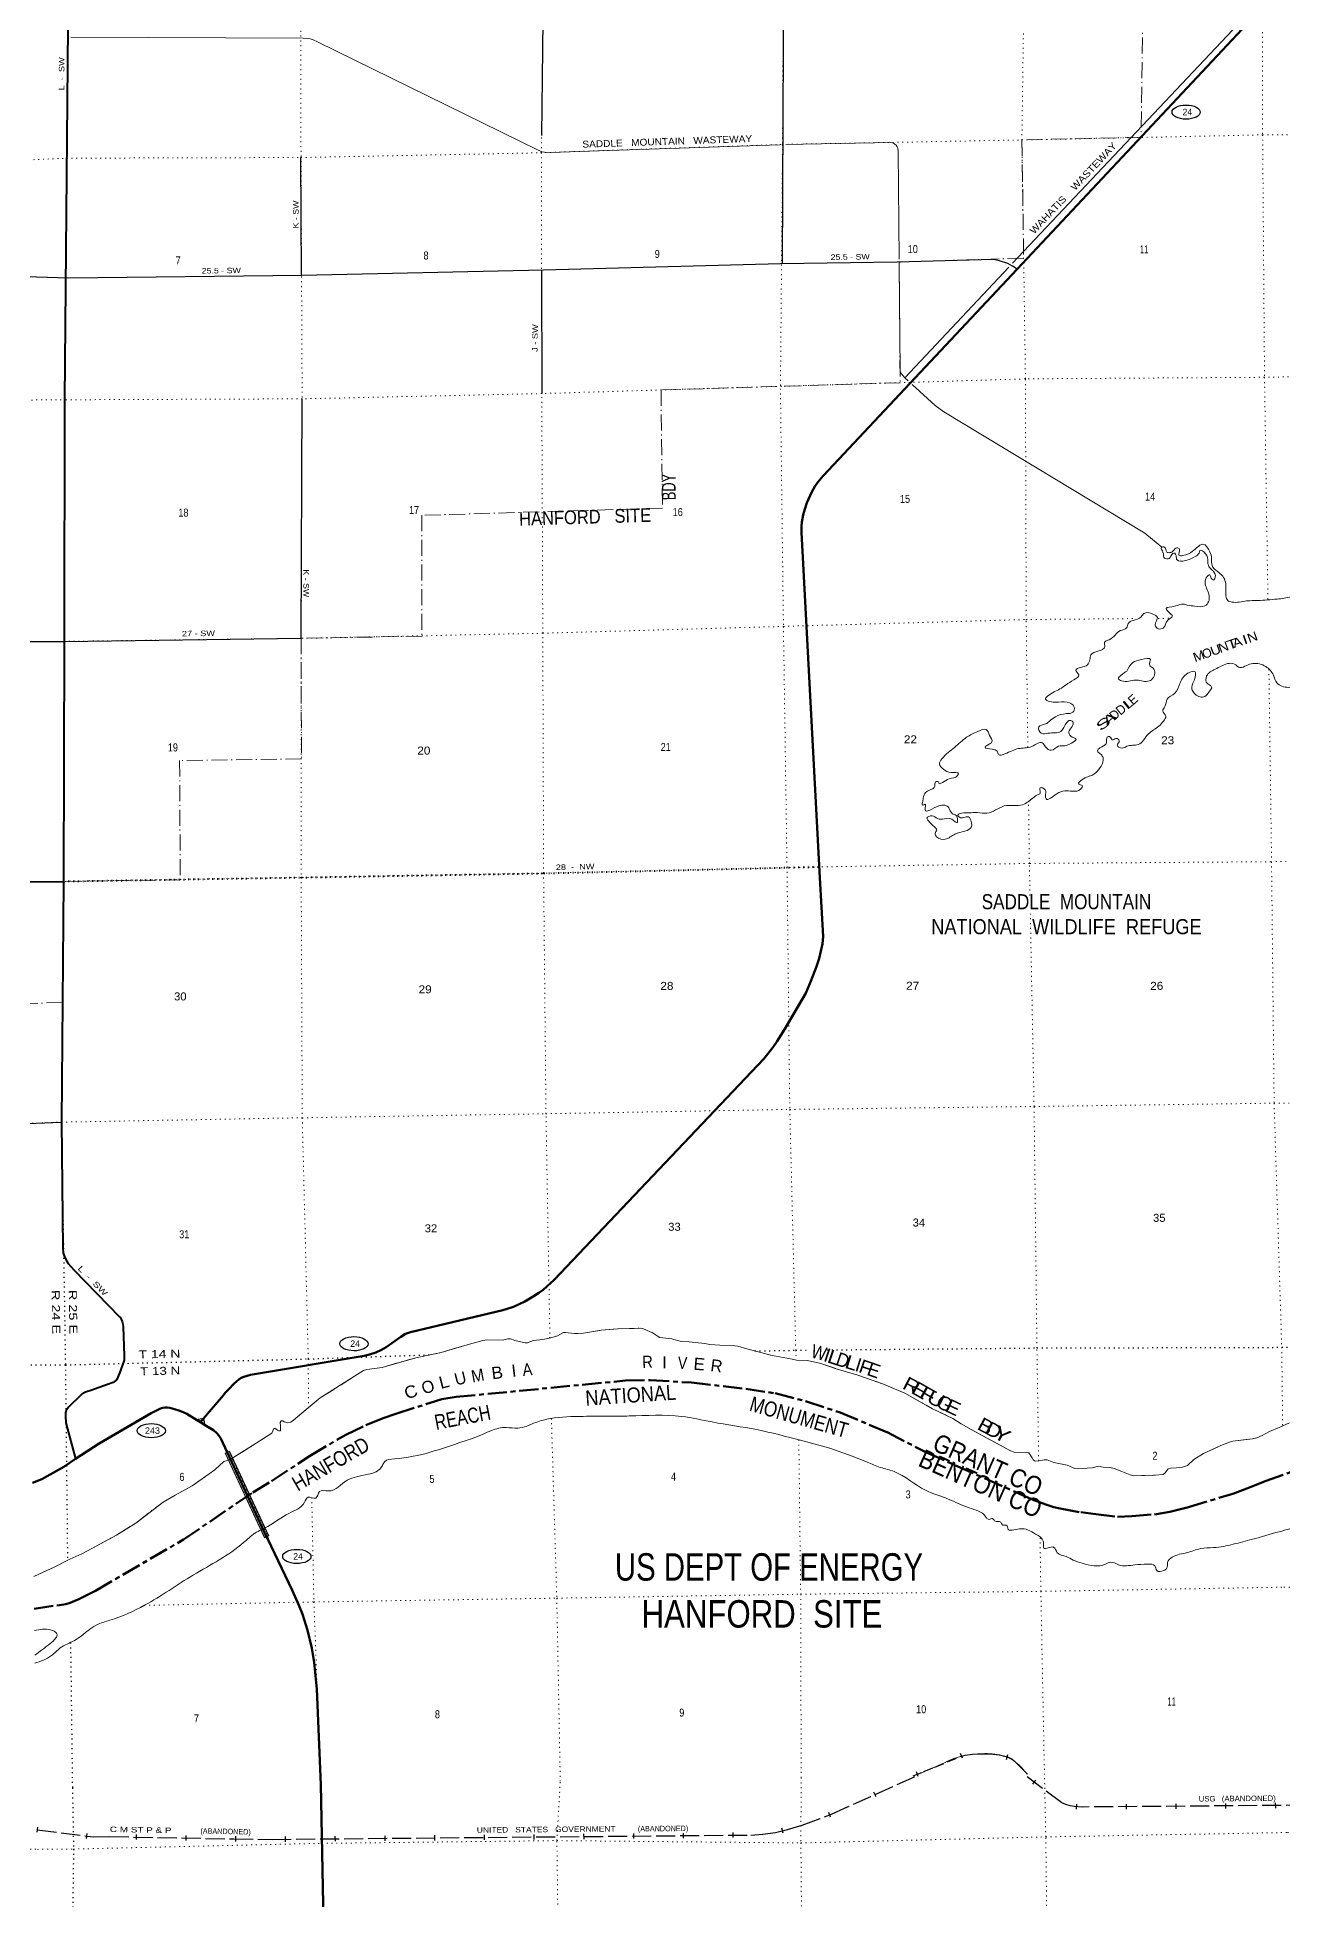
# Model space of a CAD drawing. Header units: feet. Extents: x 250644 to 505285, y -364975 to -177792.
# Drawn here: x 315203 to 342443, y -320889 to -280156 of the extents above; entities that cross this region are included whole.
import ezdxf
from ezdxf.enums import TextEntityAlignment as Align

# ---------------------------------------------------------------- set-up
doc = ezdxf.new("R2010")
doc.units = ezdxf.units.FT
doc.header["$LTSCALE"] = 70
for name, pattern in [('DOT_DASHED', [7.7, 5, -1.2, 0.3, -1.2]), ('DOTTED', [1.5, 0.3, -1.2]), ('LONG_DASH_SHORT_DASH', [9.9, 6, -1.2, 1.5, -1.2]), ('LONG_DASHED', [7.5, 6, -1.5]), ('MEDIUM_DASHED', [4.5, 3, -1.5])]:
    doc.linetypes.add(name, pattern=pattern)
for name, color, linetype, lineweight in [('11', 7, 'LONG_DASH_SHORT_DASH', 60), ('17', 7, 'Continuous', 25), ('23', 7, 'Continuous', 70), ('24', 7, 'Continuous', 25), ('26', 7, 'Continuous', 40), ('29', 7, 'Continuous', 25), ('34', 7, 'Continuous', 25), ('39', 7, 'Continuous', 13), ('44', 7, 'DOT_DASHED', 13), ('53', 7, 'DOTTED', 40), ('59', 7, 'Continuous', 13), ('6', 7, 'DOTTED', 25), ('63', 7, 'Continuous', 25), ('7', 7, 'DOTTED', 13)]:
    doc.layers.add(name, color=color, linetype=linetype, lineweight=lineweight)
for name, color, linetype in [('12', 7, 'Continuous'), ('27', 7, 'Continuous'), ('30', 7, 'Continuous'), ('41', 7, 'Continuous'), ('54', 7, 'Continuous')]:
    doc.layers.add(name, color=color, linetype=linetype)

msp = doc.modelspace()

# ---------------------------------------------------------------- linework, layer by layer
at = {"layer": '11'}
msp.add_lwpolyline([(315135.73, -314526.36), (315690.71, -314444.38), (315827.41, -314421.33), (315923.16, -314395.2), (316025.45, -314351.65), (316113.21, -314315.49), (316474.09, -314129.82), (318404.35, -313011.48), (319917.1, -311979.7), (320326.72, -311734.56), (321158.58, -311185.67), (321950.27, -310718.16), (322390.97, -310512.46), (322769.67, -310353.6), (323043.88, -310262.14), (323914.38, -309983.41), (324053.66, -309944.22), (324365.56, -309893.48), (328066.67, -309534.83), (328607.06, -309524.68), (329513.9, -309578.93), (330701.82, -309714.75), (331340.71, -309813.72), (332007.51, -309986.37), (332762.45, -310233.24), (333788.99, -310666.43), (334653.09, -311107.61), (336965.08, -312134.49), (337265, -312245.73), (337439.84, -312304.05), (337578.33, -312334.57), (338027.39, -312415.78), (338353.83, -312459.33), (338828.25, -312511.59), (339144.48, -312501.36), (339641.43, -312461.1), (339972.96, -312402.72), (340382.1, -312302.55), (341353.07, -312009.32), (341716.14, -311873.56), (342059.99, -311734.2), (342644.31, -311525.6)], dxfattribs=at)
at = {"layer": '17'}
for centre in [(340330.32, -281793.02), (322128.24, -308729.15), (317696.74, -310631.1), (320880.59, -313381.28)]:
    msp.add_ellipse(centre, major_axis=(309.24, -1), ratio=0.500121, dxfattribs=at)
at = {"layer": '23'}
msp.add_line((319804.13, -312056.75), (320220.7, -312949.07), dxfattribs=at)
for points in [[(342129.05, -279378.78), (341992.16, -279514.94), (336633.82, -285224.91)], [(336633.82, -285224.91), (332388.99, -289748.31), (332274.99, -289885.6), (332208.92, -289982.54), (332141.65, -290097.88), (332037.13, -290339.6), (331989.24, -290476.22), (331953.22, -290602.92), (331928.02, -290760.9), (331919.12, -290850.96), (331916.39, -290985.69), (332320.97, -298542.88)], [(332320.97, -298542.88), (332389.42, -299821.4), (332378.19, -299985.87), (332343.05, -300142.09), (332306.16, -300302.97), (332248.97, -300482.04), (332124.19, -300798.62), (332010.86, -301059.71), (331542.69, -301859.69), (331384.23, -302111.94), (331290.6, -302248.87), (331095.58, -302497.9), (326507.42, -307328.93), (326268.58, -307547.83), (326171.35, -307616.3), (326048.9, -307699.18), (325865.23, -307803.68), (325742.79, -307864.94), (325616.74, -307918.99), (325382.66, -307994.67), (323367.08, -308472.78), (323259.7, -308515.38), (323154.88, -308580.46), (322837.03, -308801.26), (322733.91, -308864.92), (322605.05, -308921.48), (322471.01, -308965.82), (322351.79, -308991.98), (319864.37, -309412.43), (319725.02, -309450.49), (319661.5, -309475.49), (319611.74, -309509.04), (319510.44, -309595.28), (319385.03, -309726.48), (319313.77, -309806.34), (319273.28, -309851.84)], [(318771.1, -310443.26), (318835.82, -310367.03), (319273.28, -309851.84)], [(316041.16, -311249.98), (316555.44, -310910.49), (317697.57, -310248.46), (317841.61, -310172.11), (317882.93, -310152.86), (317918.57, -310140.74), (317952.77, -310130.05), (317995.52, -310123.63), (318049.67, -310122.92), (318100.98, -310130.05), (318206.48, -310157.12), (318297.65, -310187.09), (318395.98, -310222.74), (318476.26, -310260.52), (318686.1, -310390.58)], [(318686.1, -310390.58), (318771.1, -310443.26), (318898.6, -310522.28)], [(318898.6, -310522.28), (319057.25, -310620.61), (319128.51, -310683.36), (319174.11, -310734.7), (319219.05, -310803.47)], [(319219.05, -310803.47), (319357.61, -311100.26), (319804.13, -312056.75)], [(315097.86, -311773.38), (315304.87, -311693.73), (315783.72, -311419.92), (316041.16, -311249.98)], [(320220.7, -312949.07), (320244.39, -312999.81), (320778.6, -314121.25), (320926.97, -314447.67), (321002.16, -314642.37), (321113.14, -314993.39), (321207.14, -315389.05), (321261, -315703.27), (321321.3, -316280.63), (321404.42, -318369.67)], [(321404.42, -318369.67), (321484.09, -322491.18)]]:
    msp.add_lwpolyline(points, dxfattribs=at)
at = {"layer": '24'}
msp.add_line((318835.82, -310367.03), (318686.1, -310390.58), dxfattribs=at)
msp.add_lwpolyline([(318835.82, -310367.03), (318861.81, -310485.36), (318896.01, -310506.55), (318898.6, -310522.28)], dxfattribs=at)
at = {"layer": '26'}
msp.add_line((314917.02, -298627.3), (315776.63, -298616.59), dxfattribs=at)
for points in [[(315896.84, -277474), (315800.2, -288079.31), (315790.53, -293369.44)], [(315790.53, -293369.44), (315776.63, -298616.59), (315777.86, -298627.62)], [(315777.86, -298627.62), (315733.72, -303877.93), (315761.6, -306643.82), (315772.25, -306738.07), (315793.9, -306805.79), (315834.14, -306898.51), (315882.68, -306976.36), (316002.8, -307115.98), (317003.46, -308137.41), (317020.55, -308158.82), (317038.84, -308189.78), (317060.36, -308240.46), (317076.81, -308300.96), (317083.49, -308358.45), (317104.25, -308992.68), (317105.52, -309055.32), (317101.43, -309086.98), (317094.4, -309112.31), (316999.24, -309373.61), (316942.5, -309507.79), (316928.79, -309533.47), (316914.72, -309549.65), (316902.76, -309558.1), (316888, -309565.84), (316860.92, -309578.15), (316738.37, -309617.49), (316372.27, -309753.53), (316257.17, -309790.31), (316229.04, -309801.57), (316209, -309809.98), (316182.62, -309828.31), (316155.2, -309852.94), (315895.69, -310111.2), (315871.97, -310138.22), (315850.33, -310167.14), (315836.27, -310191.77), (315829.23, -310212.18), (315823.61, -310230.48), (315819.74, -310256.16), (315818.68, -310303.66), (315825.97, -310456.97), (316041.16, -311249.98)]]:
    msp.add_lwpolyline(points, dxfattribs=at)
at = {"layer": '29'}
for p, q in [((320983.79, -285367.5), (320970.94, -282786.81)), ((326234.54, -285250.22), (326238.83, -287948.7)), ((314844.68, -293368.76), (315790.53, -293369.44)), ((314989.7, -303910.44), (315736.18, -303882.83))]:
    msp.add_line(p, q, dxfattribs=at)
for points in [[(331357.74, -272466.67), (331528.48, -277175.87), (331496.06, -285112.48)], [(326190.15, -273100.89), (326288.32, -277262.91), (326234.54, -282302.2)], [(336633.82, -285224.91), (336535.25, -285164.93), (336428.51, -285107.57), (336246.82, -285045.81), (336109.89, -285019.52), (334011.91, -285074.38), (331460.04, -285113.03), (326276.9, -285249.41), (320993.11, -285369.05), (315892.99, -285426.27), (314723.67, -285385.93)], [(315790.53, -293369.44), (320976.05, -293300.03), (320997.58, -288065.54)]]:
    msp.add_lwpolyline(points, dxfattribs=at)
at = {"layer": '34', "linetype": 'LONG_DASHED', "lineweight": 13}
for points in [[(346492.76, -318004.01), (344579.15, -318729.8), (344434.46, -318767.9), (344292.38, -318789.44), (344158.9, -318802.36), (343986.81, -318810.03), (338057.43, -318857.92), (337892.19, -318846.53), (337795.32, -318832.52), (337698.44, -318803.45), (337611.21, -318763.6), (336782.49, -318148.79)], [(315204.28, -319362.43), (316287.12, -319501.36), (316362.47, -319509.97), (316440.05, -319514.8), (316784.11, -319512.16), (319503.32, -319561.67), (320338.62, -319572.43), (330811.06, -319477.44), (331072.24, -319462.56), (331352.1, -319419.48), (331614.74, -319359.17), (331934.49, -319261.61), (332574.57, -319020.19), (334433.99, -318183.19)]]:
    msp.add_lwpolyline(points, dxfattribs=at)
at = {"layer": '34', "lineweight": 13}
msp.add_spline([(334357.26, -318183.79), (334835.8, -317988.57), (335392.89, -317755.89), (335821.94, -317697.71), (336250.18, -317721.89), (336597.96, -317877.72), (336856.46, -318146.39)], degree=3, dxfattribs=at)
at = {"layer": '39'}
for p, q in [((336534.17, -285100.15), (341965.93, -279338.41)), ((334175.92, -287601.66), (334251.14, -287670.52))]:
    msp.add_line(p, q, dxfattribs=at)
for points in [[(315939.59, -280156.28), (321016.63, -280175.03), (321104.67, -280180.38), (321170.85, -280190.19), (321237.02, -280212.26), (321335.25, -280258.97), (326140.54, -282620.24), (326242.79, -282658.37), (326299.16, -282670.63), (326399.64, -282673.08), (331433.45, -282506.28)], [(331577.33, -282502.89), (333866.05, -282456.06), (333917.52, -282468.32), (333956.73, -282492.84), (333988.59, -282519.81), (334010.29, -282555.02), (334025.36, -282581.12), (334031.71, -282647.11), (334052.08, -285010.32)], [(334053.18, -285137.5), (334073.14, -287452.53), (334085.43, -287489.3), (334102.58, -287519.96), (334175.92, -287601.66), (336456.02, -285183.04)], [(334335.77, -287747.99), (334843.69, -288212.96), (335031.45, -288346.38), (339430.22, -291003.04), (339795.27, -291308.12)], [(319504.36, -311207.04), (319913.45, -310957.1), (320330.58, -310685.43), (320355.82, -310633.04), (320371.5, -310594.52), (320397.05, -310576.44), (320457.98, -310619.72), (320485.25, -310630.74), (320520.4, -310630.93), (320520.74, -310528.8), (320518.86, -310452.23), (320534.93, -310414.47), (320575.74, -310416.01), (320603.5, -310433.62), (320686.28, -310462.6), (320751.55, -310441.88), (320809.7, -310398.94), (321126.48, -310128.55), (321394, -309914.87), (322341.57, -309313.91), (322411.6, -309289.07), (322748.17, -309246.72), (323483.47, -309035.06), (324037.66, -308919.84), (324609.03, -308750.32), (324946.79, -308657.89), (325040.73, -308646.45), (325380.32, -308652.35), (325496.3, -308624.83), (325550.05, -308619.29), (325578.5, -308625.75), (325649.43, -308658.92), (325875.81, -308709.84), (325925.25, -308707.46), (326052.98, -308661.77), (326261.33, -308635.07), (326437.43, -308600.78), (326579.21, -308554.91), (326713.48, -308484.76), (326750.64, -308480.63), (326949.8, -308506.11), (327034.07, -308508.04), (327152.45, -308499.52), (327534.75, -308430.55), (327911.72, -308403.7), (328393.29, -308389.53), (328445.7, -308396.8), (328608.49, -308469.47)], [(328608.49, -308469.47), (328653.84, -308486.32), (328781.8, -308572.72), (328820.26, -308596.34), (329079.66, -308623.06), (329128.24, -308633.51), (329232.95, -308667.16), (329291.12, -308677.49), (329464.12, -308686.23), (329806.02, -308723.91), (329912.72, -308742.57), (330133.89, -308763.77), (330457.29, -308775.66), (330524.35, -308782.27), (330719.36, -308842.39), (331279.78, -308985.42), (331595.91, -309043.45), (331747.03, -309077.57), (331806.71, -309086.26), (332040.45, -309097.84), (332116.95, -309106.95), (332340.62, -309162.09), (332679.74, -309275.9), (332899.63, -309341.18), (333129.65, -309412.33), (333676.77, -309601.58), (334178.03, -309809.44), (334779.83, -310150.19), (335224.93, -310360.77), (335407.53, -310478.59), (335628.46, -310607.93), (336488.87, -311069.26), (336569.97, -311098.53), (336734.68, -311104.43), (336840.48, -311102.89), (336889.45, -311116.47), (336961.54, -311227.69), (336985.27, -311265.88), (337028.92, -311296.92), (337115.12, -311289.81), (337223.14, -311266.4), (337287.76, -311268.47), (337436.94, -311327.74), (337726.91, -311382.11), (337897.91, -311454.74), (337949.1, -311465.38), (338271.91, -311441.22), (338411.85, -311405.39), (338518.62, -311428.06), (338665.33, -311438.19), (338758.85, -311456.03), (338921.67, -311523.03), (339105.3, -311598.32), (339188.18, -311615.74), (339663.72, -311601.65), (339830.15, -311589.51), (339870.58, -311555.64), (339940.38, -311465.09), (339986.41, -311447.33), (340122.86, -311443.58), (340248.05, -311426.28), (340317.85, -311408.17), (340356.87, -311390.53), (340497.25, -311258.57), (340711.92, -311127.66), (341086.53, -310956.66), (341282.21, -310882.99), (341353.97, -310861.12), (341782.73, -310809.58), (341879.44, -310787.27), (341996.34, -310736.76), (342151.52, -310650.67), (342364.84, -310559.83), (342590.03, -310458.82)], [(315125.97, -313816.52), (315576.53, -313613.87), (315915.02, -313443.33), (316180.09, -313325.79), (316410.95, -313202.69), (316936.2, -312913.61), (317359.48, -312649.87), (317954.24, -312191.69), (318216.75, -312040.15), (318594.82, -311835.06), (319088.96, -311484.3), (319282.7, -311301.59), (319404.61, -311267.99), (319504.36, -311207.04)]]:
    msp.add_lwpolyline(points, dxfattribs=at)
for points in [[(344264.07, -291106.03), (344218.8, -291105.17), (344170.16, -291075.72), (344138.58, -291114.32), (344172.72, -291252.42), (344160.82, -291401.2), (344131.48, -291455.83), (344049.43, -291477.06), (343895.62, -291537.44), (343777.24, -291547.12), (343718.21, -291493.71), (343739.19, -291417.1), (343718.2, -291355.14), (343542.83, -291174.82), (343447.76, -291129.95), (343431.05, -291224.57), (343471.05, -291350.54), (343395.11, -291377.7), (343339.1, -291394.55), (343308.28, -291485.35), (343260.34, -291504.09), (343168.12, -291378.85), (343081.23, -291343.91), (342981.28, -291377.43), (342893.02, -291386.69), (342975.08, -291504.04), (343084.29, -291554.74), (343063.07, -291615.29), (343040.11, -291693.93), (343109.42, -291763.26), (343169.67, -291762.42), (343158.9, -291850.94), (343372.82, -291918.25), (343628.53, -291958.88), (343883.84, -291971.4), (343983.74, -292072.44), (344063.14, -292145.64), (344090.91, -292121.15), (344089.37, -292014.73), (344122.55, -291948), (344173.14, -291973.4), (344165.87, -292164.3), (344162.87, -292234.63), (343958.18, -292249.52), (343720.72, -292082.12), (343485.17, -292047.23), (343324.67, -292061.51), (343080.05, -292093.03), (342840.64, -292206.82), (342781.75, -292302.03), (342630.34, -292388.48), (342319.75, -292443.01), (341898.36, -292474.97), (341653.42, -292484.4), (341330.35, -292508.98), (341241.45, -292474.06), (341201.77, -292231.61), (341129.26, -291941.41), (341015.3, -291840.57), (340896.89, -291709.66), (340886.67, -291559.18), (340850.37, -291411.07), (340697.26, -291242.49), (340565.75, -291316.62), (340470.51, -291398.27), (340260.94, -291491.56), (340170.38, -291480.77), (340184.61, -291354.05), (340129.89, -291320.67), (340048.53, -291390.08), (339976.75, -291427.23), (339906.25, -291414.15), (339860.49, -291306.34), (339792.32, -291315.32), (339823.97, -291419.31), (339859.97, -291547.34), (339958.53, -291556.02), (340039.31, -291446.44), (340082.55, -291441.28), (340110.3, -291493.66), (340131.73, -291585.74), (340314.79, -291603.28), (340530.39, -291509.91), (340611.69, -291436.48), (340633.02, -291383.97), (340756.53, -291450.53), (340805.17, -291618.56), (340816.46, -291704.76), (340876.64, -291789.51), (340930.56, -291843.46), (340972.4, -291929.53)], [(340972.4, -291929.53), (340927.6, -292026.55), (340878.85, -291989.07), (340847.61, -291913.19), (340770.24, -291980.54), (340792.08, -292239.31), (340820, -292502.01), (340740.94, -292591.48), (340524.06, -292596.5), (340355, -292574.75), (340272.3, -292551.8), (340074.14, -292600.75), (339894.04, -292649.44), (339959.63, -292738.91), (340027.04, -292816.3), (339937.8, -292895.86), (339829.93, -293076.1), (339723.71, -293093.65), (339654.14, -293006.25), (339701.99, -292842.91), (339604.51, -292769.95), (339407.48, -292758.63), (339344.23, -292829.8), (339168.62, -292910.57), (339065.11, -292976.28), (339028.29, -293069.17), (338896.64, -293133.26), (338648.41, -293331.52), (338544.87, -293395.22), (338554.16, -293481.44), (338400.96, -293583.99), (338247.39, -293660.43), (338222.88, -293771.23), (338170.23, -293880.41), (338024.4, -293936.67), (337918.8, -293996.38), (337982.6, -294101.93), (337871.7, -294211.92), (337569.21, -294408.93), (337304.25, -294561.23), (337254.79, -294614.13), (337460.91, -294697.62), (337726.05, -294695.95), (337884.31, -294804.2), (337853.78, -294915.09), (337713.66, -294949.17), (337469.59, -295018.84), (337344.36, -295110.95), (337256.9, -295174.42), (337107.17, -295238.76), (337161.4, -295376.59), (337308.07, -295378.56), (337462.6, -295368.38), (337588.7, -295336.5), (337657.77, -295251.19), (337718.49, -295143.91), (337786.11, -295096.78), (337850.87, -295130.02), (337838.21, -295226.59), (337767.57, -295342.05), (337805.15, -295439.94), (337922.72, -295512.61), (337819.44, -295594.38), (337677.66, -295652.58), (337541.2, -295662.51), (337381.78, -295751.09), (337256.12, -295674.51), (337184.57, -295589.15), (336954.65, -295664.64), (336664.06, -295712.87), (336364.43, -295829.5), (336228, -295841.44), (336194.84, -295771.6), (336089.7, -295724.87), (335932.4, -295682.87), (335987.97, -295635.91), (336083.38, -295566.3), (336033.14, -295426.41), (335954.93, -295296.96), (335772.71, -295337.65), (335529.49, -295465.55), (335263.53, -295688.15), (334989.89, -295934.96), (334935.31, -296050.2), (335023.34, -296163.45), (335191.18, -296239.44), (335348.21, -296263.36), (335332.7, -296301.74), (335146.9, -296372.6), (335001.42, -296452.95), (334931.57, -296484.05)], [(334931.57, -296484.05), (334910.81, -296438.14), (334850.59, -296440.99), (334835.86, -296533.58), (334702.66, -296629.82), (334613.21, -296695.33), (334571.42, -296860.6), (334564.64, -296947.05), (334618.66, -296932.24), (334622.21, -297038.63), (334622.3, -297044.65), (334918.47, -296966.23), (335140.04, -297007.33), (335212.17, -297132.85), (335297.17, -297175.86), (335332.74, -297273.77), (335327.53, -297330.08), (335203.94, -297257.49), (335045.13, -297249.65), (334890.33, -297241.76), (334775, -297185.12), (334661.25, -297236.91), (334696.27, -297296.68), (334824.69, -297425.43), (334875.87, -297491), (334838.81, -297567.83), (334874.03, -297641.65), (335061.66, -297697.28), (335272.93, -297581.88), (335492.96, -297516.56), (335636.25, -297424.19), (335630.55, -297307.79), (335568.84, -297208.23), (335466.55, -297219.69), (335370.06, -297215.01), (335339.32, -297173.26), (335418.99, -297125.96), (335587.64, -297119.6), (335760.28, -297111.18), (335973.46, -297128.3), (336352.83, -296968.38), (336754.2, -296940.71), (336983.01, -296788.91), (337080.55, -296727.31), (337136.26, -296690.38), (337133.24, -296620.13), (337140.6, -296573.84), (337245.68, -296616.56), (337253.6, -296746.99), (337268.56, -296809.04), (337504.01, -296699.33), (337842.71, -296644.41), (338026.82, -296595.66), (338059.92, -296522.9), (337983.07, -296487.82), (338050.05, -296396.51), (338291.52, -296286.72), (338451.91, -296125.83), (338504.76, -295892.13), (338453.65, -295830.58), (338392.41, -295763.15), (338445.64, -295694.12), (338580.97, -295605.89), (338589.99, -295535.47), (338616.91, -295452.75), (338685.55, -295475.9), (338708.34, -295523.78), (338800.29, -295492.38), (338867.27, -295539.65), (338824.51, -295638.65), (338933.93, -295703.4), (339035.78, -295661.82), (339280.34, -295626.29), (339507.94, -295390.16), (339730.55, -295226.4), (339841.28, -295104.36), (339886.07, -295007.34), (339818.04, -294887.78), (339864.91, -294794.75), (339914.8, -294633.39), (340079.6, -294500.55), (340193.09, -294292.12), (340370.56, -294062.71), (340524.86, -294036.47), (340535.98, -294110.62), (340497.71, -294241.69), (340456.03, -294414.99), (340505.48, -294500.66), (340715.58, -294582.09), (340806.95, -294510.53), (340889.53, -294386.87)], [(339032, -294017.05), (339165.92, -293832.43), (339355.8, -293765.53), (339548.61, -293762.84), (339534.43, -293893.58), (339605.6, -293952.84), (339596.9, -294183.92), (339489.26, -294241.65), (339219.66, -294213.27), (338916.59, -294231.54), (338845.54, -294180.31), (338906.78, -294109.17), (339032, -294017.05)], [(340889.53, -294386.87), (340858.59, -294331.07), (340795.74, -294291.77), (340779.24, -294123.3), (340965.96, -293978.12), (341233.38, -293855.91), (341386.16, -293863.83), (341507.84, -293942.47), (341647.76, -293894.33), (341789.78, -293852.19), (342071.98, -293918.56), (342237.46, -294109.06), (342316.23, -294276.66), (342564.78, -294377.64), (342957.39, -294299.88), (343380.36, -294099.2), (343547.78, -294147.08), (343852.95, -294134.8), (344547.53, -294101.05), (344881.07, -294106.45), (345175.59, -294190.72), (345509.72, -294236.29), (345741.68, -294162.77), (345944.74, -294174.01), (346109.17, -294153.65), (346269.29, -294113.26), (346347.59, -294110.16)], [(315149.49, -315715.56), (315511.39, -315549.97), (315707.81, -315380.55), (316014.84, -315219.63), (316504.08, -314879.45), (316793.88, -314777.01), (317550.47, -314449.18), (318619.6, -313785.62), (319716.21, -313077.51), (319964.35, -312873.22), (320245.44, -312724.72), (320705.34, -312439.17), (321049.34, -312195.39), (321126.12, -312087.88), (321295.1, -312103.61), (321377.44, -311963.89), (321572.09, -311949.14), (321980.5, -311714.51), (322753.28, -311394.48), (322798.28, -311311.52), (323014.29, -311246.25), (324511.45, -310869.97), (324959.07, -310707.1), (325134.68, -310626.33), (325463.19, -310561.51), (325710.49, -310576.15), (326108.43, -310450.12), (326428.61, -310365.34), (327141.06, -310317.27), (327745.69, -310314.89), (328147.38, -310309.31), (329298.6, -310319.41), (329963.28, -310440.72), (330942.01, -310607.86), (331897.6, -310841.6), (332534.92, -311015.5), (333352.92, -311319.44), (333641.85, -311433.91), (333944.48, -311524.1), (334629.43, -311934.32), (335128.4, -312126.2), (335587.2, -312318.65), (335943.48, -312506.5), (335962, -312536.37), (336020.77, -312571.7), (336096.86, -312554.58), (336141.77, -312604.16), (336274.74, -312630.43), (336315.84, -312694.12), (336416.49, -312708.79), (336427.35, -312764.87), (336686.67, -312777.33), (337033.85, -312891), (337207.07, -313061.31), (337219.15, -313201.72), (337431.76, -313178.68), (337511.86, -313300.08), (337707.96, -313385.72), (337859.7, -313459.93), (338055.57, -313529.5), (338570.14, -313550.47), (338677.99, -313506.79), (338847.54, -313562.68), (339205.16, -313565.74), (339484.16, -313549.81), (339645.45, -313589.74), (339689.09, -313689.55), (339837.77, -313691.5), (339911.27, -313634.25), (339923.55, -313511.57), (340026.33, -313395.67), (340350.33, -313296.77), (340644.37, -313210.34), (340929.31, -313188.31), (341362.15, -313114.01), (341778.42, -313005.79), (342364.62, -312841), (342600.74, -312777.46), (343116.3, -312589.55), (343627.38, -312369.56), (344435.67, -312143.43), (344906.84, -312080.65), (345340.64, -311934.04), (345836.02, -311740.38), (346160.55, -311677.62), (346442.46, -311585.34), (346596.12, -311514.92)], [(315142.28, -314997.88), (315489.11, -314983.93), (315596.26, -315030.64), (315637.27, -315088.31), (315610.2, -315160.99), (315479.51, -315291.34), (315149.37, -315540.01)]]:
    msp.add_spline(points, degree=3, dxfattribs=at)
at = {"layer": '44'}
for points in [[(346044.87, -274279.41), (344501.74, -274334.67), (344571.91, -276950.34), (342003.39, -277000.03), (342004.06, -279591.02), (339378.64, -279622.93), (339346.77, -282343.8), (336740.16, -282401.54), (336776.31, -284985.97), (334054.77, -285072.61), (334073.77, -287710.62), (328846.21, -287869.62), (328875.66, -290454.93), (323617.04, -290611.39), (323611.39, -293254.45), (320976.05, -293300.03), (320980.39, -295939.83), (318317.07, -295974.31), (318330.7, -298584.74), (315775.4, -298619.04), (315752.72, -301268.1), (314953.61, -301287.98)], [(319504.36, -311207.04), (319913.45, -310957.1), (320330.58, -310685.43), (320355.82, -310633.04), (320371.5, -310594.52), (320397.05, -310576.44), (320457.98, -310619.72), (320485.25, -310630.74), (320520.4, -310630.93), (320520.74, -310528.8), (320518.86, -310452.23), (320534.93, -310414.47), (320575.74, -310416.01), (320603.5, -310433.62), (320686.28, -310462.6), (320751.55, -310441.88), (320809.7, -310398.94), (321126.48, -310128.55), (321394, -309914.87), (322341.57, -309313.91), (322411.6, -309289.07), (322748.17, -309246.72), (323483.47, -309035.06), (324037.66, -308919.84), (324609.03, -308750.32), (324946.79, -308657.89), (325040.73, -308646.45), (325380.32, -308652.35), (325496.3, -308624.83), (325550.05, -308619.29), (325578.5, -308625.75), (325649.43, -308658.92), (325875.81, -308709.84), (325925.25, -308707.46), (326052.98, -308661.77), (326261.33, -308635.07), (326437.43, -308600.78), (326579.21, -308554.91), (326713.48, -308484.76), (326750.64, -308480.63), (326949.8, -308506.11), (327034.07, -308508.04), (327152.45, -308499.52), (327534.75, -308430.55), (327911.72, -308403.7), (328393.29, -308389.53), (328445.7, -308396.8), (328608.49, -308469.47)], [(328608.49, -308469.47), (328653.84, -308486.32), (328781.8, -308572.72), (328820.26, -308596.34), (329079.66, -308623.06), (329128.24, -308633.51), (329232.95, -308667.16), (329291.12, -308677.49), (329464.12, -308686.23), (329806.02, -308723.91), (329912.72, -308742.57), (330133.89, -308763.77), (330457.29, -308775.66), (330524.35, -308782.27), (330719.36, -308842.39), (331279.78, -308985.42), (331595.91, -309043.45), (331747.03, -309077.57), (331806.71, -309086.26), (332040.45, -309097.84), (332116.95, -309106.95), (332340.62, -309162.09), (332679.74, -309275.9), (332899.63, -309341.18), (333129.65, -309412.33), (333676.77, -309601.58), (334178.03, -309809.44), (334779.83, -310150.19), (335224.93, -310360.77), (335407.53, -310478.59), (335628.46, -310607.93), (336488.87, -311069.26), (336569.97, -311098.53), (336734.68, -311104.43), (336840.48, -311102.89), (336889.45, -311116.47), (336961.54, -311227.69), (336985.27, -311265.88), (337028.92, -311296.92), (337115.12, -311289.81), (337223.14, -311266.4), (337287.76, -311268.47), (337436.94, -311327.74), (337726.91, -311382.11), (337897.91, -311454.74), (337949.1, -311465.38), (338271.91, -311441.22), (338411.85, -311405.39), (338518.62, -311428.06), (338665.33, -311438.19), (338758.85, -311456.03), (338921.67, -311523.03), (339105.3, -311598.32), (339188.18, -311615.74), (339663.72, -311601.65), (339830.15, -311589.51), (339870.58, -311555.64), (339940.38, -311465.09), (339986.41, -311447.33), (340122.86, -311443.58), (340248.05, -311426.28), (340317.85, -311408.17), (340356.87, -311390.53), (340497.25, -311258.57), (340711.92, -311127.66), (341086.53, -310956.66), (341282.21, -310882.99), (341353.97, -310861.12), (341782.73, -310809.58), (341879.44, -310787.27), (341996.34, -310736.76), (342151.52, -310650.67), (342364.84, -310559.83), (342590.03, -310458.82)], [(315125.97, -313816.52), (315576.53, -313613.87), (315915.02, -313443.33), (316180.09, -313325.79), (316410.95, -313202.69), (316936.2, -312913.61), (317359.48, -312649.87), (317954.24, -312191.69), (318216.75, -312040.15), (318594.82, -311835.06), (319088.96, -311484.3), (319282.7, -311301.59), (319404.61, -311267.99), (319504.36, -311207.04)]]:
    msp.add_lwpolyline(points, dxfattribs=at)
at = {"layer": '53'}
msp.add_lwpolyline([(315776.63, -298616.59), (320975.63, -298531.74), (326283.7, -298440.71), (332306.33, -298299.08)], dxfattribs=at)
at = {"layer": '59'}
for p, q in [((320170.54, -312972.42), (319309.61, -311122.6)), ((319405.03, -311078.19), (319309.79, -311122.52)), ((320265.96, -312928), (319405.03, -311078.19)), ((319778.92, -311994.2), (319778.57, -311994.37)), ((320265.96, -312928), (320170.54, -312972.42))]:
    msp.add_line(p, q, dxfattribs=at)
msp.add_lwpolyline([(319320.24, -311126.48), (319401.15, -311088.81), (320255.33, -312924.12), (320174.41, -312961.78)], close=True, dxfattribs=at)
at = {"layer": '59', "linetype": 'DOTTED', "lineweight": 100}
msp.add_arc((109020.32, -410083.92), 232471.85, 24.68588, 25.22985, dxfattribs=at)
at = {"layer": '6'}
msp.add_line((315931.11, -315265.21), (315971.58, -318445.23), dxfattribs=at)
for points in [[(315801.34, -272686.81), (315896.72, -277442.48), (315847.72, -282804.33), (315802.07, -288096.07), (315787.67, -293358.91), (315775.87, -298612.05), (315731.27, -303909.81), (315818.89, -309191.34), (315865, -313465.51)], [(332475.73, -308864.51), (337067.21, -308821.66), (342420.6, -308807.49), (346565.85, -308708.58)], [(315062.33, -309191.1), (315818.89, -309191.34), (321132.43, -309061.24), (323828.63, -308970.08)], [(330897.81, -308887.93), (331792.67, -308870.88), (332078.65, -308868.21)], [(315971.58, -318445.23), (315997.04, -319780.74), (315926.55, -324841.05), (315880.01, -330518.62), (315833.54, -335781.23), (315784.19, -341162.13)]]:
    msp.add_lwpolyline(points, dxfattribs=at)
at = {"layer": '63'}
for p, q in [((335437.23, -317796.09), (335394.82, -317693.94)), ((336403.27, -317820.25), (336433.06, -317713.72)), ((334471.62, -318193.67), (334429.84, -318091.26)), ((337034.77, -318273.07), (336968.87, -318361.91)), ((333547.74, -318637.51), (333502.34, -318536.64)), ((337933.27, -318798.74), (337925.67, -318909.09)), ((339016.9, -318799.67), (339017.79, -318910.28)), ((340104.7, -318790.88), (340105.6, -318901.49)), ((341192.51, -318782.1), (341193.4, -318892.7)), ((342280.31, -318773.31), (342281.21, -318883.92)), ((315198.94, -319412.66), (315213.02, -319302.95)), ((331516.11, -319433.63), (331491.36, -319325.83)), ((332551.83, -319082.74), (332512.8, -318979.25)), ((316277.94, -319551.1), (316292.02, -319441.39)), ((317370.52, -319573.35), (317372.53, -319462.75)), ((318458.18, -319593.15), (318460.19, -319482.56)), ((319546.11, -319612.73), (319547.53, -319502.12)), ((320634.98, -319620.24), (320633.98, -319509.64)), ((321722.77, -319610.38), (321721.77, -319499.77)), ((322810.57, -319600.51), (322809.57, -319489.9)), ((323898.36, -319590.64), (323897.36, -319480.04)), ((324986.16, -319580.78), (324985.16, -319470.17)), ((326073.96, -319570.91), (326072.95, -319460.3)), ((327161.75, -319561.04), (327160.75, -319450.44)), ((328249.55, -319551.18), (328248.54, -319440.57)), ((329337.34, -319541.31), (329336.34, -319430.7)), ((330425.14, -319531.44), (330424.13, -319420.84))]:
    msp.add_line(p, q, dxfattribs=at)
at = {"layer": '63', "linetype": 'MEDIUM_DASHED'}
msp.add_lwpolyline([(334356.84, -318182.77), (334596.11, -318085.16), (334835.38, -317987.55), (335112.63, -317871.06), (335392.52, -317754.85), (335496.95, -317723.96), (335658.92, -317704.21), (335821.91, -317696.61), (336036.05, -317695.55), (336250.39, -317720.81), (336438.87, -317773.51), (336524.85, -317817.22), (336598.7, -317876.91), (336728, -318011.3), (336857.25, -318145.63)], dxfattribs=at)
at = {"layer": '63', "linetype": 'LONG_DASHED'}
for points in [[(346504.8, -318003.83), (344580.4, -318733.71), (344435.29, -318771.92), (344292.89, -318793.51), (344159.19, -318806.45), (343986.92, -318814.13), (338057.31, -318862.02), (337891.75, -318850.61), (337794.43, -318836.53), (337696.99, -318807.3), (337609.11, -318767.15), (336780.05, -318152.08)], [(315204.8, -319358.36), (316287.61, -319497.29), (316362.83, -319505.88), (316440.16, -319510.7), (316784.13, -319508.06), (319503.38, -319557.57), (320338.63, -319568.33), (330810.92, -319473.34), (331071.81, -319458.48), (331351.33, -319415.45), (331613.68, -319355.21), (331933.17, -319257.73), (332573, -319016.4), (334432.31, -318179.45)]]:
    msp.add_lwpolyline(points, dxfattribs=at)
at = {"layer": '7'}
msp.add_line((339718.58, -292866.04), (339986.98, -292863.74), dxfattribs=at)
for points in [[(331357.74, -272466.67), (331531.44, -277205.71), (331503.88, -282502.72), (331457.3, -287842.03), (331522.8, -293040.95), (331601.2, -298305.71), (331662.02, -303604.85), (331792.67, -308870.88), (331801.84, -309086.02)], [(336868.33, -295680.8), (336832.27, -292906.9), (336815.9, -287625.22), (336738.11, -282402.63), (336811.85, -277156.04), (336659.15, -272389.25)], [(341876.14, -272311.84), (342003.39, -277000.03), (342003.71, -282291.28), (342044.47, -287592.7), (342118.81, -292459)], [(320859.73, -272616.41), (320966.4, -277390.24), (320971.81, -282762.38), (320996.35, -288061.25), (320976.05, -293300.03), (320975.63, -298531.74), (320999.66, -303787.2), (321130.42, -309061.27), (321135.12, -310121.65)], [(326414.75, -308608.12), (326329.88, -303699.05), (326277.67, -298439.96), (326259.76, -293190.43), (326237.95, -287948.99), (326229.87, -282685.27), (326290.31, -277305.63), (326161.96, -272541.37)], [(314700.02, -282852.63), (315847.72, -282800.65), (320970.15, -282786.5), (326207.75, -282683.57), (331497.75, -282500.26), (336738.11, -282402.63), (342003.71, -282291.28), (346165.97, -282281.83)], [(346245.14, -287513.87), (342044.47, -287592.7), (336805.88, -287627.36), (331478.14, -287789.3), (326237.95, -287948.99), (320996.51, -288064.03), (315833.62, -288084.7), (314772.1, -288092.13)], [(314844.68, -293368.76), (315787.67, -293367.5), (320988.13, -293301.87), (326259.76, -293190.43), (331522.8, -293040.95), (336832.03, -292890.83), (339240.64, -292870.15)], [(342140.31, -293979.49), (342198.22, -298188.52), (342254.76, -303469.65), (342420.6, -308807.49), (342441.88, -310525.27)], [(336914.97, -298924.3), (336901.41, -298226), (336883.63, -296857.94)], [(346405.97, -298142.23), (342184.13, -298186.71), (336901.41, -298226), (332306.33, -298301.54), (331601.67, -298318.7), (326277.67, -298439.96), (320975.63, -298531.74), (315771.73, -298617.81), (314917.02, -298627.3)], [(337104.99, -311292.01), (337067.21, -308821.66), (337004.64, -303540.62), (336922.78, -299325.96)], [(314989.7, -303910.44), (315733.72, -303882.83), (320999.66, -303787.2), (326329.88, -303699.05), (331662.02, -303604.85), (337004.64, -303540.62), (342250.71, -303467.69), (346485.95, -303427.68)], [(326448.07, -310361.97), (326565.97, -314293.73), (326642.23, -318295.6)], [(331859.36, -310831.61), (331900.24, -314207.53), (331910.76, -318219.88)], [(321206.33, -312090.08), (321253.74, -314375.61), (321404.42, -318369.67)], [(337134.95, -312971.72), (337152.48, -314144.56), (337231.7, -318142.18)], [(317545.92, -314451.76), (321253.74, -314375.61), (326565.97, -314293.73), (331900.24, -314207.53), (337152.48, -314144.56), (342470.59, -314052.55), (346646.17, -314016.19)], [(321404.42, -318369.67), (321430.17, -319657.26), (321463.35, -322538.68), (321313.91, -324999.52), (321286.3, -330378.08), (321209.25, -335724.31), (321350.44, -341112.79)], [(326581.1, -341065.94), (326615.94, -335637.03), (326633.03, -330244.35), (326582.31, -327535.06), (326639.3, -324982.04), (326568.03, -319596.02), (326642.23, -318295.6)], [(331910.76, -318219.88), (331904.13, -319646.62), (331952.39, -324938.59), (331956.55, -330240.91), (332027.27, -335568.8), (332028.3, -340965.36)], [(337483.74, -340886.77), (337438.46, -335486.53), (337359.78, -330166.72), (337320.9, -324804.52), (337260.59, -319514.64), (337231.7, -318142.18)], [(315208.1, -319786.89), (315997.04, -319780.74), (321430.17, -319656.12), (326568.03, -319596.02), (331904.13, -319646.62), (337260.59, -319514.64), (342545.05, -319419.28), (346726.48, -319324.05)], [(284185.63, -320202.3), (289455.96, -320038.52), (294773.37, -319937.79), (300053.36, -319899.71), (305308.5, -319809.78), (310638.62, -319757.03), (315208.1, -319786.89)]]:
    msp.add_lwpolyline(points, dxfattribs=at)

# ---------------------------------------------------------------- texts
at = {"layer": '12', "width": 0.9}
for s, p in [('GRANT CO', (334753.01, -311042.57)), ('BENTON CO', (334445.15, -311391.36))]:
    msp.add_text(s, height=400, rotation=336.051, dxfattribs=at).set_placement(p)
at = {"layer": '17'}
for p in [(340356.37, -281861.33), (322154.29, -308797.46), (320906.64, -313449.59)]:
    msp.add_text('24', height=140, dxfattribs=at).set_placement(p, align=Align.CENTER)
at = {"layer": '17', "width": 1.05}
msp.add_text('243', height=140, dxfattribs=at).set_placement((317722.79, -310699.41), align=Align.CENTER)
at = {"layer": '27'}
for rotation, width, p in [(89.478, 1.25, (315791.82, -281319.4)), (314.412, 1.45, (316079.7, -307094.44))]:
    msp.add_text('L  -  SW', height=120, rotation=rotation, dxfattribs=dict(at, width=width)).set_placement(p)
at = {"layer": '30'}
for s, rotation, width, p in [('K - SW', 89.844, 1.2, (320917.22, -284337.58)), ('25.5 - SW', 0.868, 1.2, (332554.98, -285026.44)), ('25.5 - SW', 0.643, 1.2, (318800.69, -285323.64)), ('J - SW', 89.099, 1.25, (326144.58, -287037.16)), ('K - SW', 270.129, 1.2, (321024.6, -291793.33)), ('27 - SW', 0.869, 1.25, (318366.75, -293260.36))]:
    msp.add_text(s, height=120, rotation=rotation, dxfattribs=dict(at, width=width)).set_placement(p)
at = {"layer": '41'}
for s, rotation, width, p in [('SADDLE   MOUNTAIN   WASTEWAY', 1.939, 1.1, (327127.95, -282571.73)), ('WAHATIS    WASTEWAY', 46.689, 1.15, (337004.61, -284472.95))]:
    msp.add_text(s, height=150, rotation=rotation, dxfattribs=dict(at, width=width)).set_placement(p)
for s, height, rotation, width, p in [('I', 200, 18.927, 1.4, (341650.18, -293422.64)), ('N', 200, 19.927, 1.15, (341813.41, -293368.94)), ('M', 200, 19.927, 1.1, (340639.62, -293781.79)), ('U', 200, 19.927, 1.15, (341007.35, -293651.06)), ('N', 200, 19.927, 1.15, (341178.65, -293587.18)), ('T', 200, 18.927, 1.4, (341367.76, -293520.52)), ('A', 200, 17.927, 1.15, (341480.61, -293482.19)), ('L', 200, 39.058, 1.85, (339145.22, -294789.17)), ('S', 200, 39.058, 1.8, (338579.58, -295243.89)), ('A', 200, 39.058, 1.7, (338717.15, -295137.18)), ('A', 266.2, 5.32, 0.9, (325934.86, -309424.25)), ('R', 266.2, 1.315, 0.9, (328552.97, -309257.29)), ('V', 266.2, 357.043, 0.85, (329309.9, -309281.84)), ('E', 266.2, 355.409, 1.05, (329671.69, -309306.22)), ('L', 266.2, 14.338, 1.1, (324132.93, -309691.6)), ('M', 266.2, 10.397, 0.95, (324859.68, -309553.02)), ('B', 266.2, 7.122, 1.05, (325277.92, -309493.09)), ('I', 266.2, 6.543, 1.05, (325642.6, -309451.79)), ('C', 266.2, 19.901, 1.1, (323419.29, -309903.57))]:
    msp.add_text(s, height=height, rotation=rotation, dxfattribs=dict(at, width=width)).set_placement(p, align=Align.CENTER)
for s, height, rotation, p in [('O', 200, 19.927, (340819.02, -293719.37)), ('D', 200, 39.058, (338825.98, -295050.53)), ('D', 200, 39.058, (338966.62, -294935.48)), ('E', 200, 41.298, (339231.28, -294715.87)), ('I', 266.2, 0.225, (328920.76, -309268.58)), ('R', 266.2, 352.309, (330043.07, -309342.9)), ('O', 266.2, 19.901, (323793.02, -309796.45)), ('U', 266.2, 13.893, (324488.63, -309615.1))]:
    msp.add_text(s, height=height, rotation=rotation, dxfattribs=at).set_placement(p, align=Align.CENTER)
at = {"layer": '44'}
for s, height, rotation, width, p in [('BDY', 300, 90.603, 0.7, (329167.57, -290279.33)), ('HANFORD   SITE', 300, 1.704, 0.9, (325745.75, -290838.87)), ('NATIONAL', 330, 3.822, 0.9, (327201.81, -310084.51)), ('MONUMENT', 330, 344.132, 0.85, (330757.74, -310190.01)), ('REACH', 330, 10.826, 0.8, (323928.49, -310615.17)), ('HANFORD', 330, 30.17, 0.85, (320901.56, -311965.17))]:
    msp.add_text(s, height=height, rotation=rotation, dxfattribs=dict(at, width=width)).set_placement(p)
for s, width, p in [('SADDLE  MOUNTAIN', 0.85, (335858.06, -299226.6)), ('NATIONAL  WILDLIFE  REFUGE', 0.9, (334754.89, -299772.95))]:
    msp.add_text(s, height=330, dxfattribs=dict(at, width=width)).set_placement(p)
for s, rotation, width, p in [('W', 345.151, 0.85, (332262.02, -309066.22)), ('L', 341.448, 1.2, (332585.69, -309170.49)), ('D', 341.465, 0.95, (332775.39, -309232.25)), ('L', 342.812, 1.15, (332968, -309289.06)), ('F', 340.919, 1.05, (333270.57, -309387)), ('R', 332.477, 1.2, (334256.34, -309778.31)), ('E', 330.481, 1.3, (334440.9, -309877.84)), ('F', 330.481, 1.35, (334609.3, -309973.18)), ('U', 332.481, 1.25, (334790.4, -310071.35)), ('G', 331.681, 1.1, (334979.77, -310167.05)), ('E', 334.681, 1.15, (335170.88, -310257.76)), ('B', 331.801, 1.2, (335876.99, -310661.76)), ('D', 331.801, 1.15, (336050.67, -310754.88)), ('Y', 331.801, 1.35, (336231.7, -310847.14))]:
    msp.add_text(s, height=300, rotation=rotation, dxfattribs=dict(at, width=width)).set_placement(p, align=Align.CENTER)
for s, rotation, p in [('I', 341.448, (332434.69, -309119.83)), ('I', 342.812, (333120.15, -309336.13)), ('E', 340.919, (333453.44, -309450.26))]:
    msp.add_text(s, height=300, rotation=rotation, dxfattribs=at).set_placement(p, align=Align.CENTER)
for s, width, p in [('US DEPT OF ENERGY', 0.8, (331206.96, -313910.39)), ('HANFORD  SITE', 0.85, (331053.22, -314937.05))]:
    msp.add_text(s, height=600, dxfattribs=dict(at, width=width)).set_placement(p, align=Align.CENTER)
at = {"layer": '54', "width": 1.25}
msp.add_text('28  -  NW', height=120, rotation=1.227, dxfattribs=at).set_placement((326544.91, -298369.23))
at = {"layer": '6'}
for s, rotation, width, p in [('R 24 E', 270.95, 1.35, (315525.12, -308037.6)), ('R 25 E', 270.95, 1.35, (315899.76, -308036.78)), ('T 14 N', 1.403, 1.3, (317878.14, -309041.35)), ('T 13 N', 1.403, 1.25, (317892.92, -309411.08))]:
    msp.add_text(s, height=175, rotation=rotation, dxfattribs=dict(at, width=width)).set_placement(p, align=Align.CENTER)
at = {"layer": '63'}
for s, rotation, width, p in [('USG   (ABANDONED)', 0.463, 1.05, (340606.13, -318741.43)), ('C M ST P & P', 358.957, 1.35, (316790.19, -319408.15)), ('(ABANDONED)', 358.957, 0.95, (318771.18, -319444.22)), ('UNITED   STATES   GOVERNMENT', 0.52, 1.15, (324817.54, -319425.16)), ('(ABANDONED)', 0.52, 0.95, (328339.56, -319396.82))]:
    msp.add_text(s, height=120, rotation=rotation, dxfattribs=dict(at, width=width)).set_placement(p)
at = {"layer": '7'}
for s, width, p in [('10', 0.85, (334241.35, -284875.69)), ('11', 0.65, (339319.57, -284881.54)), ('7', 0.85, (318229.84, -285124.14)), ('8', 0.85, (323650.18, -285016.66)), ('9', 0.85, (328707.98, -284982.5)), ('17', 0.85, (323333.18, -290582.14)), ('15', 0.85, (334071.1, -290338.54)), ('14', 0.85, (339431.41, -290289.47)), ('18', 0.85, (318288.79, -290639.23)), ('16', 0.85, (329100.39, -290627.35)), ('19', 0.85, (318058.94, -295774.69)), ('20', 1.1, (323515.3, -295844.47)), ('21', 0.85, (328837.66, -295765.45)), ('22', 1.1, (334156.42, -295598.63)), ('23', 1.1, (339782.89, -295618.48)), ('29', 1.1, (323543.61, -301065.52)), ('28', 1.1, (328831.31, -300990.45)), ('27', 1.1, (334205.98, -300986.9)), ('26', 1.1, (339544.29, -300989.5)), ('30', 1.05, (318195.51, -301220.54)), ('35', 1.05, (339606.55, -306063.07)), ('31', 0.85, (318307.36, -306423.34)), ('32', 1.05, (323677.65, -306292.53)), ('33', 1.05, (329002.63, -306258.68)), ('34', 1.05, (334349.33, -306165.89)), ('2', 0.85, (339592.7, -311266.49)), ('6', 0.85, (318311.81, -311728.48)), ('5', 0.85, (323780.65, -311773.82)), ('4', 0.85, (329063.8, -311722.91)), ('3', 0.85, (334194.68, -312111.53)), ('11', 0.65, (339920.5, -316641.11)), ('7', 0.85, (318630.22, -317008.85)), ('8', 0.85, (323899.9, -316919.82)), ('9', 0.85, (329245.19, -316883.38)), ('10', 0.85, (334424.98, -316809.59))]:
    msp.add_text(s, height=175, dxfattribs=dict(at, width=width)).set_placement(p)

doc.saveas('drawing.dxf')
